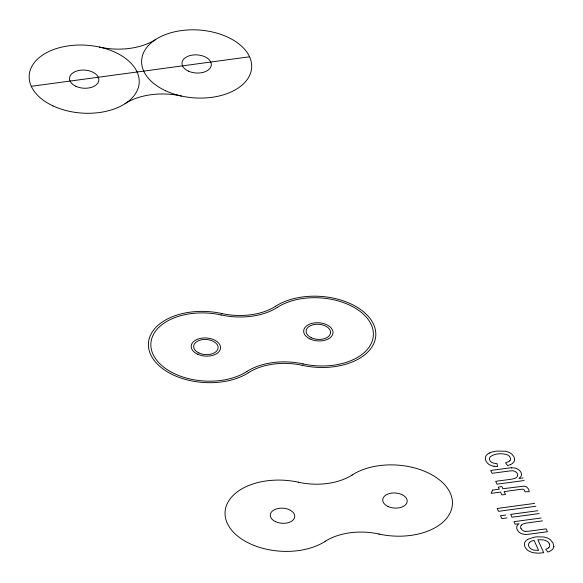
<?xml version="1.0" encoding="UTF-8"?>
<svg xmlns="http://www.w3.org/2000/svg" width="583" height="583" viewBox="0 0 583 583"><rect width="100%" height="100%" fill="white"/><g stroke="black" fill="none" stroke-linecap="round" stroke-linejoin="round"><path stroke-width="0.87" d="M553.835 546.446L552.961 542.839L550.33 539.705A11.74 7.244 3.9 0 0 543.742 536.979L536.44 536.863A25.229 15.566 3.9 0 0 533.999 537.22L527.732 539.37M521.384 525.123L522.871 524.059L526.004 523.133L542.511 520.852M548.428 547.896L545.834 549.361L547.787 552.079L549.572 551.38A11.492 7.091 3.9 0 0 553.901 546.446M510.446 464.629L507.553 465.613L505.57 462.844L508.974 461.496A6.049 3.731 3.9 0 0 509.863 460.687M31.278 86.306L249.56 56.791M523.017 477.943L518.979 478.49L520.954 476.442A9.692 5.976 3.9 0 0 521.494 474.555C521.384 471.385 518.527 469.031 515.663 468.222A9.321 5.75 3.9 0 0 511.685 467.821M524.183 480.516L496.978 484.196L495.681 481.339L510.227 479.372A26.927 16.616 3.9 0 0 512.224 479.051L515.11 478.271A6.275 3.87 3.9 0 0 517.413 476.34C518.994 472.616 514.119 470.175 510.985 470.853A33.479 20.66 3.9 0 0 508.762 471.079L492.045 473.33L490.74 470.466L508.208 468.105A28.494 17.585 3.9 0 1 511.269 467.799M534.582 503.406L497.175 508.463L498.472 511.32L535.879 506.263M505.701 515.051L500.491 515.758L501.788 518.615L506.999 517.908M537.898 510.701L510.686 514.374L511.991 517.238L539.195 513.557M541.206 517.995L514.002 521.668L515.175 524.248L519.016 523.723L517.609 525.013A9.459 5.837 3.9 0 0 516.727 526.813C516.29 530.275 519.358 533.168 522.492 533.984A9.386 5.794 3.9 0 0 526.281 534.4L527.076 534.385A29.886 18.445 3.9 0 0 529.335 534.159L547.444 531.725L546.147 528.861L529.772 531.077A18.109 11.172 3.9 0 1 526.529 531.368L525.64 531.324M511.269 467.814L511.677 467.799M494.049 466.262L497.605 466.502L496.986 463.551C494.071 463.572 490.048 462.691 489.443 459.302A7.353 4.533 3.9 0 1 490.165 456.897C494.573 453.399 501.183 453.159 506.474 454.478A7.229 4.46 3.9 0 1 509.331 456.292L509.863 457.021A9.707 5.99 3.9 0 1 510.234 457.764A7.331 4.526 3.9 0 1 509.928 460.708M277.486 307.285A55.123 34.011 3.9 0 1 220.986 314.922M246.733 371.59A55.123 34.011 3.9 0 1 303.226 363.952M246.952 371.451A55.123 34.011 3.9 0 1 175.702 374.25A55.123 34.011 3.9 0 1 155.901 330.67A55.123 34.011 3.9 0 1 221.307 314.995M277.26 307.43A55.123 34.011 3.9 0 1 348.517 304.625A55.123 34.011 3.9 0 1 368.318 348.211A55.123 34.011 3.9 0 1 302.905 363.887M248.773 372.537A57.571 35.527 3.9 0 1 174.353 375.459A57.571 35.527 3.9 0 1 153.679 329.942A57.571 35.527 3.9 0 1 221.992 313.567M248.555 372.675A52.674 32.502 3.9 0 1 302.541 365.381M275.657 306.199A52.674 32.502 3.9 0 1 221.678 313.501M275.438 306.345A57.571 35.527 3.9 0 1 349.858 303.415A57.571 35.527 3.9 0 1 370.533 348.94A57.571 35.527 3.9 0 1 302.22 365.308M325.409 541.235A57.571 35.527 3.9 0 1 250.989 544.158A57.571 35.527 3.9 0 1 230.307 498.64A57.571 35.527 3.9 0 1 298.62 482.265M325.19 541.374A52.674 32.502 3.9 0 1 379.169 534.079M352.285 474.897A52.674 32.502 3.9 0 1 298.307 482.199M352.066 475.043A57.571 35.527 3.9 0 1 426.486 472.113A57.571 35.527 3.9 0 1 447.168 517.638A57.571 35.527 3.9 0 1 378.855 534.006M155.792 39.396A55.123 34.011 3.9 0 1 99.299 47.034M125.039 103.701A55.123 34.011 3.9 0 1 181.539 96.064M510.446 464.622A11.055 6.821 3.9 0 0 513.63 462.239A11.317 6.981 3.9 0 0 514.549 458.836L514.184 457.473A16.878 10.414 3.9 0 0 513.587 456.263L512.063 454.383A11.522 7.113 3.9 0 0 508.405 452.131L507.844 451.92A11.325 6.989 3.9 0 0 505.417 451.249L497.357 451.06A20.245 12.491 3.9 0 0 489.254 453.057M489.319 453.115A10.749 6.632 3.9 0 0 485.632 456.555A13.897 8.577 3.9 0 0 485.901 460.854A16.688 10.297 3.9 0 0 486.237 461.532L487.607 463.303A9.947 6.136 3.9 0 0 494.041 466.283M525.604 531.47A5.487 3.389 3.9 0 1 521.129 528.519M520.969 528.533A7.922 4.89 3.9 0 1 521.34 525.108M527.673 539.428A11.937 7.368 3.9 0 0 526.063 540.689L525.494 541.323A11.937 7.368 3.9 0 0 524.416 543.975L524.664 546.06A16.812 10.37 3.9 0 0 525.21 547.364L526.609 549.281A11.718 7.229 3.9 0 0 530.107 551.635L531.23 552.086A11.689 7.215 3.9 0 0 533.685 552.771L538.575 553.194L543.742 552.706L537.832 539.705L543.298 539.88A8.06 4.97 3.9 0 1 545.324 540.456A8.351 5.152 3.9 0 1 548.734 542.824L549.077 543.341A10.705 6.602 3.9 0 1 549.448 544.092M549.419 544.092A7.717 4.759 3.9 0 1 548.545 547.947M529.473 542.467A8.264 5.101 3.9 0 0 528.606 545.71L528.679 545.958A10.764 6.646 3.9 0 0 529.021 546.759L529.75 547.809A7.768 4.795 3.9 0 0 532.745 549.754L533.139 549.9A5.568 3.432 3.9 0 0 533.962 550.133L538.597 550.381L534.043 540.368L532.148 540.856A7.71 4.759 3.9 0 0 529.488 542.467M492.562 490.106L491.105 493.342L500.557 492.067L501.854 494.923L505.483 494.435L504.178 491.571L520.131 489.414A16.069 9.918 3.9 0 1 522.208 489.195L522.557 489.21A1.465 0.904 3.9 0 1 522.82 489.232L524.248 489.917L525.05 491.79L529.298 491.673L528.541 489.071L526.828 487.133A4.73 2.915 3.9 0 0 524.19 486.186A3.425 2.113 3.9 0 0 523.782 486.171L502.881 488.714L501.905 486.565L498.283 487.06L499.252 489.203L492.562 490.106M310.025 338.978A14.699 9.073 3.9 0 0 332.966 333.163A14.699 9.073 3.9 0 0 312.007 323.376A14.699 9.073 3.9 0 0 310.025 338.978M197.571 354.18A14.699 9.073 3.9 0 0 220.52 348.364A14.699 9.073 3.9 0 0 199.554 338.577A14.699 9.073 3.9 0 0 197.571 354.18M198.956 352.992A12.25 7.557 3.9 0 0 218.078 348.146A12.25 7.557 3.9 0 0 200.61 339.991A12.25 7.557 3.9 0 0 198.956 352.992M311.409 337.79A12.25 7.557 3.9 0 0 330.532 332.944A12.25 7.557 3.9 0 0 313.056 324.782A12.25 7.557 3.9 0 0 311.409 337.79M275.591 521.69A12.25 7.557 3.9 0 0 294.707 516.844A12.25 7.557 3.9 0 0 277.238 508.682A12.25 7.557 3.9 0 0 275.591 521.69M388.038 506.489A12.25 7.557 3.9 0 0 407.16 501.635A12.25 7.557 3.9 0 0 389.692 493.48A12.25 7.557 3.9 0 0 388.038 506.489M53.046 105.924A55.123 34.011 3.9 0 0 139.067 84.112A55.123 34.011 3.9 0 0 60.464 47.42A55.123 34.011 3.9 0 0 53.046 105.924M165.492 90.722A55.123 34.011 3.9 0 0 251.521 68.911A55.123 34.011 3.9 0 0 172.918 32.218A55.123 34.011 3.9 0 0 165.492 90.722M188.338 71.09A14.699 9.073 3.9 0 0 211.279 65.274A14.699 9.073 3.9 0 0 190.313 55.487A14.699 9.073 3.9 0 0 188.338 71.09M75.885 86.291A14.699 9.073 3.9 0 0 98.826 80.476A14.699 9.073 3.9 0 0 77.867 70.689A14.699 9.073 3.9 0 0 75.885 86.291"/></g></svg>
